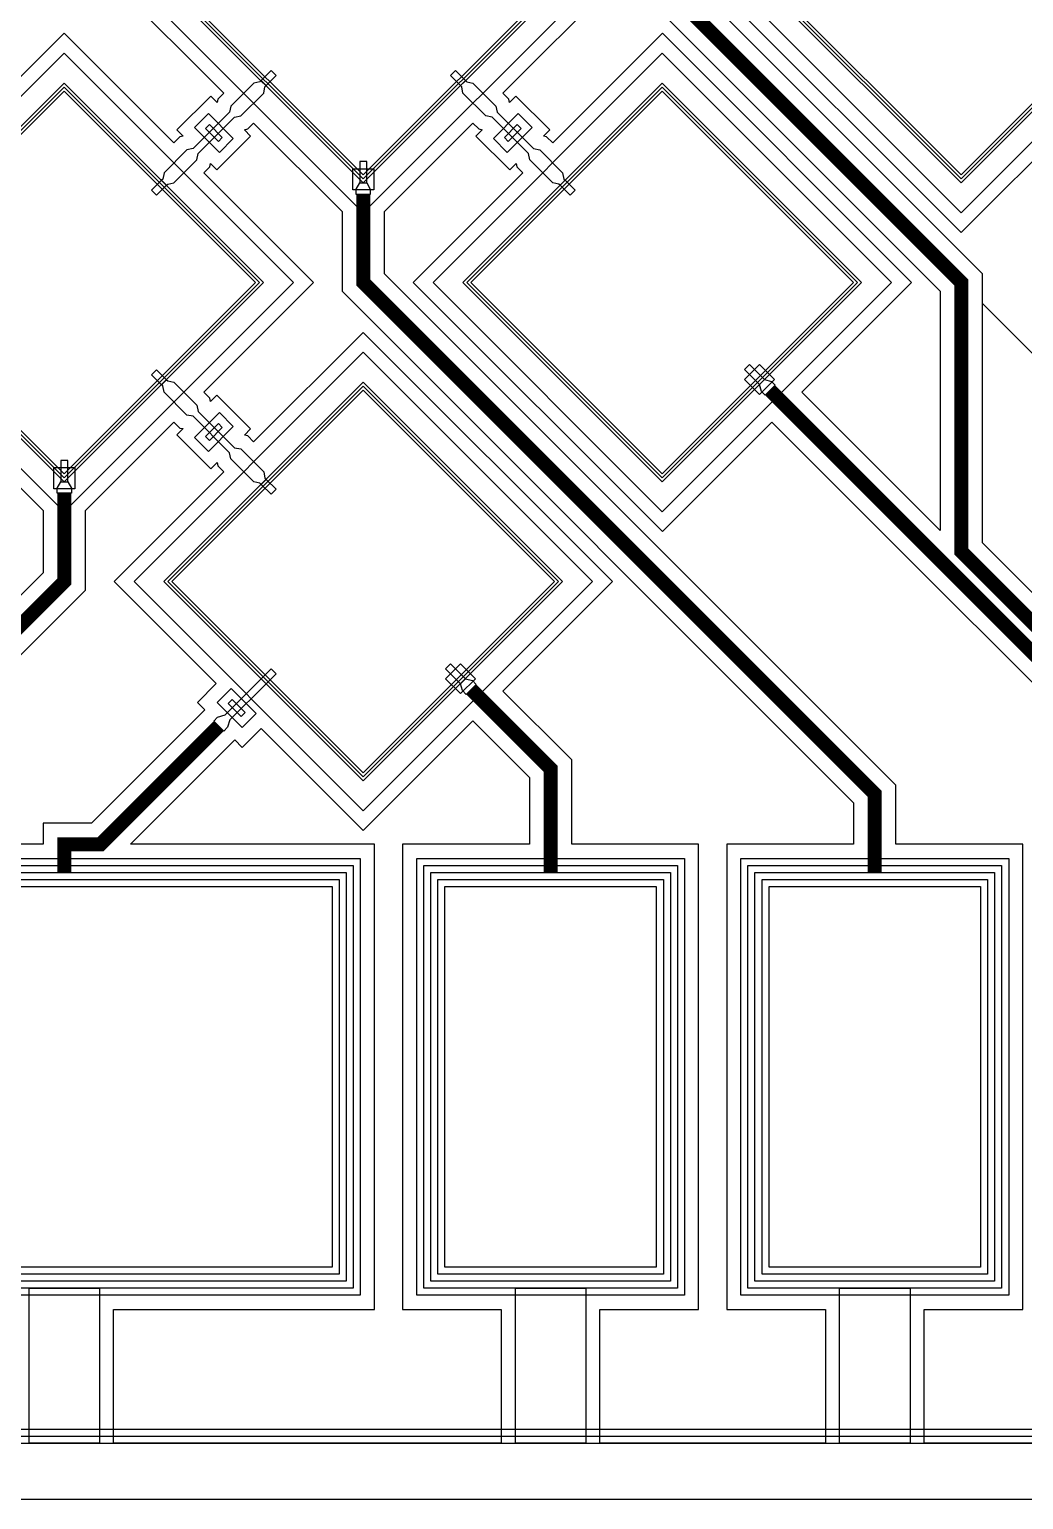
# Model space of a CAD drawing. Extents: x -87611 to 96139, y 77822 to 138139.
# Drawn here: x 7781 to 8487, y 82456 to 83499 of the extents above; entities that cross this region are included whole.
import ezdxf

# ---------------------------------------------------------------- set-up
doc = ezdxf.new("R2010")
doc.units = 0
doc.header["$MEASUREMENT"] = 0
doc.layers.get('0').update_dxf_attribs({"color": 6})
for name, color, linetype in [('L10D0 Abs', 4, 'Continuous'), ('L12D0 Etch', 190, 'Continuous'), ('L14D0 Au', 2, 'Continuous'), ('L15D0 PVIA', 7, 'Continuous'), ('L1D0 Plug', 200, 'Continuous'), ('L3D0 Base', 3, 'Continuous'), ('L4D0 Cntr', 1, 'Continuous'), ('L50D0 SiO2', 52, 'Continuous'), ('L7D0 DE', 42, 'Continuous'), ('L8D0 Wire', 5, 'Continuous'), ('L9D0 Cont', 30, 'Continuous')]:
    doc.layers.add(name, color=color, linetype=linetype)

# ---------------------------------------------------------------- blocks, each defined once
blk = doc.blocks.new('_PRBE_BTM')
at = {"layer": 'L1D0 Plug'}
blk.add_lwpolyline([(-25, -12.5), (-25, 12.5), (-11, 12.5), (-11, -12.5)], close=True, dxfattribs=at)
at = {"layer": 'L3D0 Base'}
for points in [[(-55, 2.5), (-45, 2.5), (-45, -2.5), (-55, -2.5)], [(-3.75, -5), (-8.75, -2.5), (-45, -2.5), (-45, 2.5), (-8.75, 2.5), (-3.75, 5), (0, 5), (0, -5)]]:
    blk.add_lwpolyline(points, close=True, dxfattribs=at)
at = {"layer": 'L9D0 Cont'}
blk.add_lwpolyline([(-20, -6.5), (-20, 6.5), (-16, 6.5), (-16, -6.5)], close=True, dxfattribs=at)
blk = doc.blocks.new('_32CONN_BTM')
at = {"layer": 'L1D0 Plug'}
blk.add_lwpolyline([(-7, -12.5), (-7, 12.5), (7, 12.5), (7, -12.5)], close=True, dxfattribs=at)
at = {"layer": 'L3D0 Base'}
for points in [[(-50, 2.5), (-60, 2.5), (-60, -2.5), (-50, -2.5)], [(-45, -5), (-48.75, -2.5), (-50, -2.5), (-50, 2.5), (-48.75, 2.5), (-45, 5), (-22, 5), (-18.25, 2.5), (18.25, 2.5), (22, 5), (45, 5), (48.75, 2.5), (50, 2.5), (50, -2.5), (48.75, -2.5), (45, -5), (22, -5), (18.25, -2.5), (-18.25, -2.5), (-22, -5)], [(50, 2.5), (60, 2.5), (60, -2.5), (50, -2.5)]]:
    blk.add_lwpolyline(points, close=True, dxfattribs=at)
at = {"layer": 'L9D0 Cont'}
blk.add_lwpolyline([(-2, -6.5), (-2, 6.5), (2, 6.5), (2, -6.5)], close=True, dxfattribs=at)
blk = doc.blocks.new('_32PRBE_TOP')
at = {"layer": 'L50D0 SiO2', "linetype": 'Continuous'}
blk.add_lwpolyline([(3.223, 7.5), (18.223, 7.5), (18.223, -7.5), (3.223, -7.5)], close=True, dxfattribs=at)
at = {"layer": 'L8D0 Wire'}
for points in [[(0, 5), (3.75, 5), (8.223, 2.5), (8.223, -2.5), (3.75, -5), (0, -5)], [(23.223, 2.5), (8.223, 2.5), (8.223, -2.5), (23.223, -2.5)]]:
    blk.add_lwpolyline(points, close=True, dxfattribs=at)
blk = doc.blocks.new('_32TRCE200')
at = {"layer": 'L14D0 Au'}
for points in [[(-770, 1460), (-610, 1460), (-610, 1365), (-680, 1365), (-680, 1035), (-590, 1035), (-590, 993.1), (-227.1, 630.2), (-227.1, 586), (-289.9, 523.3), (-294.2, 527.5), (-296.5, 528), (-292, 532.5), (-316.1, 556.5), (-320.5, 552), (-321, 554.4), (-325.3, 558.6), (-247.5, 636.4), (-424.3, 813.2), (-502, 735.4), (-790, 1023.3)], [(424.3, 459.6), (601, 636.4), (523.3, 714.2), (814.1, 1005), (998.3, 1005), (998.3, 1035), (1024.8, 1035), (1140, 1150.2), (1140, 1140), (896.5, 896.5), (871.3, 921.7), (800.1, 921.7), (749.7, 871.3), (749.7, 800.1), (774.9, 774.9), (651.4, 651.4), (630.2, 651.4), (197.1, 218.3)], [(-205.9, 227.1), (-621.4, 642.6), (-621.4, 812.3), (-523.3, 714.2), (-601, 636.4), (-424.3, 459.6), (-346.5, 537.4), (-342.2, 533.1), (-339.9, 532.7), (-344.4, 528.2), (-320.3, 504.2), (-315.9, 508.6), (-315.4, 506.3), (-311.1, 502), (-388.9, 424.3)], [(-35.4, 424.3), (-113.1, 502), (-108.9, 506.3), (-108.4, 508.6), (-103.9, 504.2), (-79.9, 528.2), (-84.4, 532.7), (-82, 533.1), (-77.8, 537.4), (0, 459.6), (77.8, 537.4)]]:
    blk.add_lwpolyline(points, dxfattribs=at)
for points in [[(-134.3, 523.3), (-197.1, 586), (-197.1, 642.6), (-560, 1005.5), (-560, 1035), (-470, 1035), (-470, 1365), (-540, 1365), (-540, 1460), (-380, 1460), (-380, 1365), (-450, 1365), (-450, 1035), (-360, 1035), (-360, 975.2), (-311.1, 926.3), (-388.9, 848.5), (-212.1, 671.8), (-134.3, 749.5), (-130.1, 745.3), (-127.8, 744.8), (-132.2, 740.3), (-108.2, 716.3), (-103.7, 720.8), (-103.3, 718.4), (-99, 714.2), (-176.8, 636.4), (-99, 558.6), (-103.3, 554.4), (-103.7, 552), (-108.2, 556.5), (-132.2, 532.5), (-127.8, 528), (-130.1, 527.5)], [(-289.9, 947.5), (-330, 987.6), (-330, 1035), (-240, 1035), (-240, 1365), (-310, 1365), (-310, 1460), (-35, 1460), (-35, 1365), (-220, 1365), (-220, 1035), (-46.9, 1035), (-120.9, 961), (-126.2, 966.3), (-139.7, 952.8), (-212.1, 1025.3)], [(-651.4, 651.4), (-774.9, 774.9), (-749.7, 800.1), (-749.7, 871.3), (-800.1, 921.7), (-871.3, 921.7), (-896.5, 896.5), (-1140, 1140), (-1140, 1150.2), (-1024.8, 1035), (-998.3, 1035), (-998.3, 1020), (-850.3, 1020), (-651.4, 821.1)], [(-77.8, 735.4), (-82, 739.7), (-84.4, 740.1), (-79.9, 744.6), (-103.9, 768.6), (-108.4, 764.2), (-108.9, 766.5), (-113.1, 770.7), (-35.4, 848.5), (-107.8, 921), (-94.4, 934.4), (-99.7, 939.7), (-19.4, 1020), (15, 1020), (15, 1035), (165.3, 1035), (-15, 854.7), (-15, 798.2)], [(77.8, 735.4), (15, 798.2), (15, 842.3), (192.7, 1020), (206.8, 1020), (35.4, 848.5), (113.1, 770.7), (108.9, 766.5), (108.4, 764.2), (103.9, 768.6), (79.9, 744.6), (84.4, 740.1), (82, 739.7)]]:
    blk.add_lwpolyline(points, close=True, dxfattribs=at)
at = {"layer": 'L3D0 Base', "const_width": 10}
blk.add_lwpolyline([(0, 1055), (0, 1035), (-25.7, 1035), (-109.6, 951.1)], dxfattribs=at)
at = {"layer": 'L8D0 Wire', "const_width": 10}
for points in [[(-149.6, 212.1), (-212.1, 212.1), (-636.4, 636.4), (-636.4, 827.3), (-844.1, 1035), (-983.3, 1035), (-983.3, 1055)], [(-500.8, 712.9), (-805, 1017.1), (-805, 1055)], [(-212.1, 573.9), (-212.1, 636.4), (-575, 999.3), (-575, 1055)], [(-288.7, 925.1), (-345, 981.4), (-345, 1055)], [(345, 1055), (345, 1035), (186.5, 1035), (0, 848.5), (0, 786)]]:
    blk.add_lwpolyline(points, dxfattribs=at)
at = {"linetype": 'Continuous'}
for name, p, rotation in [('_PRBE_BTM', (-109.6, 951.1), 45), ('_32PRBE_TOP', (-288.7, 925.1), 315), ('_32PRBE_TOP', (0, 786), 270), ('_32PRBE_TOP', (-500.8, 712.9), 315), ('_32PRBE_TOP', (-212.1, 573.9), 270)]:
    blk.add_blockref(name, p, dxfattribs=dict(at, rotation=rotation))
at = {"rotation": 315}
for p in [(-106.1, 742.5), (-318.2, 530.3)]:
    blk.add_blockref('_32CONN_BTM', p, dxfattribs=at)
at = {"xscale": -1, "rotation": 45}
blk.add_blockref('_32CONN_BTM', (-106.1, 530.3), dxfattribs=at)
blk = doc.blocks.new('32PAD')
at = {"layer": 'L14D0 Au'}
blk.add_lwpolyline([(-80, 10), (-80, 290), (80, 290), (80, 10)], close=True, dxfattribs=at)
at = {"layer": 'L15D0 PVIA'}
blk.add_lwpolyline([(-75, 15), (-75, 285), (75, 285), (75, 15)], close=True, dxfattribs=at)
at = {"layer": 'L3D0 Base'}
for points in [[(-25, 300), (-25, 410), (25, 410), (25, 300)], [(-90, 0), (-90, 300), (90, 300), (90, 0)]]:
    blk.add_lwpolyline(points, close=True, dxfattribs=at)
at = {"layer": 'L4D0 Cntr'}
blk.add_lwpolyline([(-85, 5), (-85, 295), (85, 295), (85, 5)], close=True, dxfattribs=at)
at = {"layer": 'L8D0 Wire'}
blk.add_lwpolyline([(-95, -5), (-95, 305), (95, 305), (95, -5)], close=True, dxfattribs=at)
blk = doc.blocks.new('_32PADS')
at = {"layer": 'L14D0 Au'}
blk.add_lwpolyline([(-195, -1340), (-195, -1060), (195, -1060), (195, -1340)], close=True, dxfattribs=at)
at = {"layer": 'L15D0 PVIA'}
blk.add_lwpolyline([(-190, -1335), (-190, -1065), (190, -1065), (190, -1335)], close=True, dxfattribs=at)
at = {"layer": 'L3D0 Base'}
for points in [[(-205, -1350), (-205, -1050), (205, -1050), (205, -1350)], [(-25, -1460), (-25, -1350), (25, -1350), (25, -1460)]]:
    blk.add_lwpolyline(points, close=True, dxfattribs=at)
at = {"layer": 'L4D0 Cntr'}
blk.add_lwpolyline([(-200, -1345), (-200, -1055), (200, -1055), (200, -1345)], close=True, dxfattribs=at)
at = {"layer": 'L8D0 Wire'}
blk.add_lwpolyline([(-210, -1355), (-210, -1045), (210, -1045), (210, -1355)], close=True, dxfattribs=at)
at = {"rotation": 180}
for p in [(345, -1050), (575, -1050)]:
    blk.add_blockref('32PAD', p, dxfattribs=at)
blk = doc.blocks.new('PIX200')
at = {"layer": 'L3D0 Base'}
blk.add_lwpolyline([(-100, -100), (-100, 100), (100, 100), (100, -100)], close=True, dxfattribs=at)
at = {"layer": 'L4D0 Cntr'}
blk.add_lwpolyline([(-98, -98), (-98, 98), (98, 98), (98, -98)], close=True, dxfattribs=at)
at = {"layer": 'L7D0 DE'}
blk.add_lwpolyline([(-115, -115), (-115, 115), (115, 115), (115, -115)], close=True, dxfattribs=at)
blk = doc.blocks.new('PIX200A')
at = {"layer": 'L10D0 Abs'}
blk.add_lwpolyline([(-96, -96), (-96, 96), (96, 96), (96, -96)], close=True, dxfattribs=at)
at = {"linetype": 'Continuous'}
blk.add_blockref('PIX200', (0, 0), dxfattribs=at)
blk = doc.blocks.new('$32_200_C')
at = {"layer": 'L12D0 Etch'}
blk.add_lwpolyline([(0, 0), (0, 2950), (50, 2950), (50, 50), (2950, 50), (2950, 2950), (0, 2950), (0, 3000), (3000, 3000), (3000, 0)], close=True, dxfattribs=at)
at = {"layer": 'L3D0 Base'}
blk.add_lwpolyline([(0, 0), (0, 2960), (40, 2960), (40, 40), (2960, 40), (2960, 2960), (0, 2960), (0, 3000), (3000, 3000), (3000, 0)], close=True, dxfattribs=at)
at = {"layer": 'L4D0 Cntr'}
blk.add_lwpolyline([(0, 0), (0, 2955), (45, 2955), (45, 45), (2955, 45), (2955, 2955), (0, 2955), (0, 3000), (3000, 3000), (3000, 0)], close=True, dxfattribs=at)
at = {"layer": 'L7D0 DE'}
blk.add_lwpolyline([(0, 0), (0, 2960), (40, 2960), (40, 40), (2960, 40), (2960, 2960), (0, 2960), (0, 3000), (3000, 3000), (3000, 0)], close=True, dxfattribs=at)
blk.add_blockref('_32PADS', (1500, 1500))
for name, p, rotation in [('_32TRCE200', (1500, 1500), 270), ('_32TRCE200', (1500, 1500), 180), ('PIX200A', (1712.132, 1075.736), 315), ('PIX200A', (2136.396, 1075.736), 315), ('PIX200A', (1500, 863.604), 315), ('PIX200A', (1924.264, 863.604), 315), ('PIX200A', (1712.132, 651.472), 315)]:
    blk.add_blockref(name, p, dxfattribs=dict(rotation=rotation))

msp = doc.modelspace()

# ---------------------------------------------------------------- block references
at = {"linetype": 'Continuous'}
msp.add_blockref('$32_200_C', (6306, 82456.2), dxfattribs=at)

doc.saveas('drawing.dxf')
